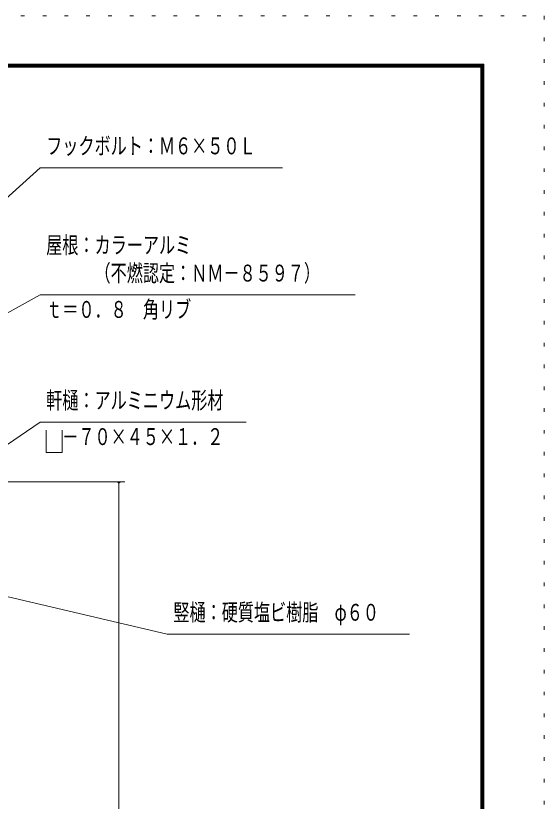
# Model space of a CAD drawing. Units: millimetres, scale not verified. Extents: x -25863 to 25873, y -10500 to 10500.
# Drawn here: x 21511 to 25873, y 4015 to 10500 of the extents above; entities that cross this region are included whole.
import ezdxf
from ezdxf.enums import TextEntityAlignment as Align

# ---------------------------------------------------------------- set-up
doc = ezdxf.new("R2010")
doc.units = ezdxf.units.MM
doc.header["$LTSCALE"] = 60
doc.linetypes.add('USER4', pattern=[3, 0.5, -2.5])
for name, color, linetype, lineweight in [('0-A_2-52DIM', 3, 'Continuous', 18), ('0-C_F-F1PAPER', 5, 'Continuous', 18), ('0-D_F-E_J_ADD', 5, 'USER4', 18)]:
    doc.layers.add(name, color=color, linetype=linetype, lineweight=lineweight)
doc.styles.add('ＭＳ ゴシック', font='')
doc.styles.get('ＭＳ ゴシック').set_extended_font_data('MS Gothic')

msp = doc.modelspace()

# ---------------------------------------------------------------- linework, layer by layer
at = {"layer": '0-A_2-52DIM'}
for p, q in [((20455.75, 7506.15), (21712.04, 8194.93)), ((21712.04, 8194.93), (24312.04, 8194.93)), ((22412.05, 6652.53), (21104.29, 6652.53)), ((22372.05, 6652.53), (22352.05, 6652.53)), ((22362.05, -900.07), (22362.05, 6652.53))]:
    msp.add_line(p, q, dxfattribs=at)
for points in [[(23712.04, 9244.93), (21712.04, 9244.93), (20000.98, 7699.55)], [(21048.11, 6692.54), (21712.04, 7144.93), (23412.05, 7144.93)], [(21893.69, 7078.88), (21893.69, 6894.93), (21762.05, 6894.93), (21762.05, 7078.88)], [(20989.65, 5810.98), (22762.05, 5394.93), (24762.05, 5394.93)]]:
    msp.add_lwpolyline(points, dxfattribs=at)
msp.add_arc((22362.05, 6652.53), 10, 180, 0, dxfattribs=at)
at = {"layer": '0-C_F-F1PAPER'}
for points in [[(25373.46, -10000), (-3326.54, -10000), (-3326.54, 10100), (25373.46, 10100)], [(25370.95, -9997.5), (25370.95, 10097.5), (-3324.04, 10097.5), (-3324.04, -9997.5)], [(25368.46, -9995), (25368.46, 10095), (-3321.54, 10095), (-3321.54, -9995)], [(25365.96, -9992.5), (-3319.04, -9992.5), (-3319.04, 10092.5), (25365.96, 10092.5)], [(25363.46, -9990), (25363.46, 10090), (-3316.54, 10090), (-3316.54, -9990)], [(25360.96, -9987.5), (-3314.04, -9987.5), (-3314.04, 10087.5), (25360.96, 10087.5)], [(25358.45, -9985), (25358.45, 10085), (-3311.54, 10085), (-3311.54, -9985)], [(25355.96, -9982.5), (-3309.04, -9982.5), (-3309.04, 10082.5), (25355.96, 10082.5)], [(25353.46, -9980), (-3306.54, -9980), (-3306.54, 10080), (25353.46, 10080)], [(25350.96, -9977.5), (-3304.04, -9977.5), (-3304.04, 10077.5), (25350.96, 10077.5)], [(25348.46, -9975), (25348.46, 10075), (-3301.54, 10075), (-3301.54, -9975)]]:
    msp.add_lwpolyline(points, close=True, dxfattribs=at)
at = {"layer": '0-D_F-E_J_ADD'}
msp.add_lwpolyline([(25873.46, -10500), (-3826.54, -10500), (-3826.54, 10500), (25873.46, 10500)], close=True, dxfattribs=at)

# ---------------------------------------------------------------- texts
at = {"layer": '0-A_2-52DIM', "color": 7, "style": 'ＭＳ ゴシック', "width": 0.7}
for s, p in [('フックボルト：Ｍ６×５０Ｌ', (21762.05, 9313.93)), ('屋根：カラーアルミ', (21762.04, 8495.85)), ('\u3000\u3000\u3000（不燃認定：ＮＭ－８５９７）', (21762.04, 8263.93)), ('ｔ＝０．８\u3000角リブ', (21762.04, 7963.93)), ('軒樋：アルミニウム形材', (21762.05, 7213.93)), ('\u3000－７０×４５×１．２', (21762.05, 6913.93)), ('竪樋：硬質塩ビ樹脂\u3000φ６０', (22812.04, 5463.93))]:
    msp.add_text(s, height=139.3, dxfattribs=at).set_placement(p, align=Align.BOTTOM_LEFT)

doc.saveas('drawing.dxf')
